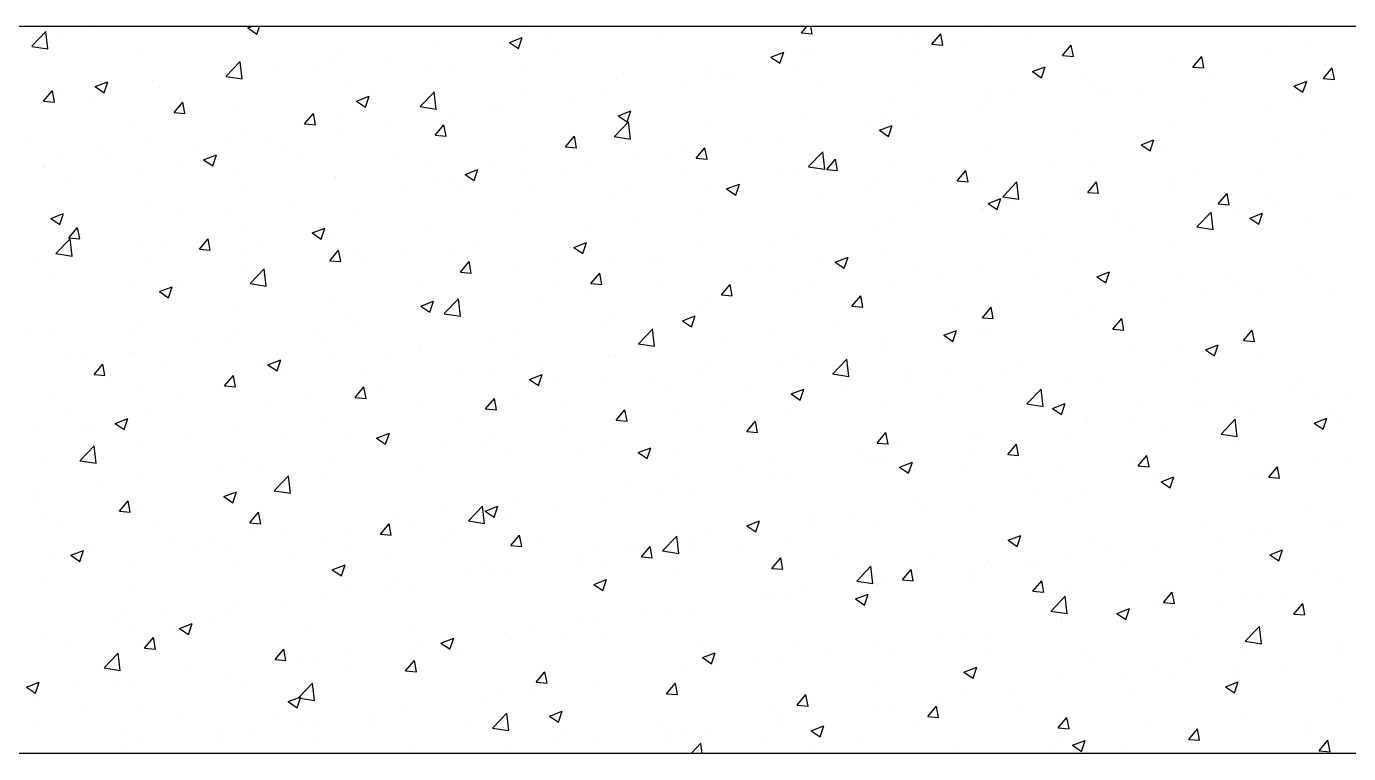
# Model space of a CAD drawing. Header units: millimetres. Extents: x 331487 to 517269, y 198509 to 399936.
# Drawn here: x 433077 to 433804, y 339696 to 340096 of the extents above; entities that cross this region are included whole.
import ezdxf

# ---------------------------------------------------------------- set-up
doc = ezdxf.new("R2010")
doc.units = ezdxf.units.MM
doc.header["$MEASUREMENT"] = 0
doc.layers.add('COLUMN', color=6, linetype='Continuous')

msp = doc.modelspace()

# ---------------------------------------------------------------- linework, layer by layer
at = {"layer": 'COLUMN'}
for p, q in [((448979.83, 340095.96), (420204.35, 340095.96)), ((448984.26, 339695.96), (420604.35, 339695.96))]:
    msp.add_line(p, q, dxfattribs=at)
at = {"layer": 'COLUMN', "color": 2, "linetype": 'Continuous'}
for p, q in [((433080.2, 340085.03), (433087.99, 340093.15)), ((433089.06, 340083.62), (433087.96, 340093.11)), ((433113.69, 340093.79), (433113.69, 340093.79)), ((433198.98, 340095.11), (433201.2, 340095.96)), ((433198.99, 340095.11), (433203.96, 340091.75)), ((433203.96, 340091.75), (433205.37, 340095.96)), ((433352.09, 340094.13), (433352.09, 340094.13)), ((433402.41, 340095.82), (433402.41, 340095.82)), ((433503.18, 340092.44), (433506.13, 340095.96)), ((433509.15, 340091.91), (433508.41, 340095.96)), ((433606.52, 340095.23), (433606.52, 340095.23)), ((433766.91, 340093.74), (433766.91, 340093.74)), ((433081.62, 340092.07), (433081.62, 340092.07)), ((433097.06, 340092.58), (433097.06, 340092.58)), ((433300.15, 340086.64), (433300.15, 340086.64)), ((433339.51, 340087.54), (433339.51, 340087.54)), ((433342.7, 340087.1), (433349.7, 340089.79)), ((433342.7, 340087.1), (433347.67, 340083.74)), ((433347.67, 340083.74), (433349.7, 340089.79)), ((433364.54, 340090.84), (433364.54, 340090.84)), ((433427.41, 340092.46), (433427.41, 340092.46)), ((433503.18, 340092.44), (433509.16, 340091.92)), ((433556.01, 340088.83), (433556.01, 340088.83)), ((433568.01, 340090.53), (433568.01, 340090.53)), ((433574.91, 340086.17), (433579.73, 340091.91)), ((433574.91, 340086.17), (433580.88, 340085.64)), ((433580.88, 340085.64), (433579.72, 340091.91)), ((433628.23, 340089.58), (433628.23, 340089.58)), ((433080.17, 340084.99), (433089.06, 340083.61)), ((433085.34, 340083.4), (433085.34, 340083.4)), ((433138.72, 340081.15), (433138.72, 340081.15)), ((433192.11, 340078.89), (433192.11, 340078.89)), ((433249.64, 340080.24), (433249.64, 340080.24)), ((433276.35, 340079.23), (433276.35, 340079.23)), ((433369.09, 340082.45), (433369.09, 340082.45)), ((433486.41, 340079.09), (433493.41, 340081.78)), ((433486.41, 340079.09), (433491.39, 340075.73)), ((433491.38, 340075.73), (433493.41, 340081.78)), ((433504.67, 340081.79), (433504.67, 340081.79)), ((433509.69, 340080.52), (433509.69, 340080.52)), ((433565.33, 340081.29), (433565.33, 340081.29)), ((433590.36, 340084.59), (433590.36, 340084.59)), ((433646.63, 340079.89), (433651.45, 340085.64)), ((433646.63, 340079.89), (433652.61, 340079.37)), ((433652.61, 340079.36), (433651.45, 340085.63)), ((433718.36, 340073.61), (433723.18, 340079.36)), ((433724.33, 340073.09), (433723.18, 340079.35)), ((433759.1, 340082.88), (433759.1, 340082.88)), ((433781.15, 340085.56), (433781.15, 340085.56)), ((433186.93, 340068.48), (433194.71, 340076.6)), ((433195.79, 340067.06), (433194.68, 340076.56)), ((433198.3, 340073.19), (433198.3, 340073.19)), ((433238.48, 340074.24), (433238.48, 340074.24)), ((433245.49, 340076.64), (433245.49, 340076.64)), ((433298.87, 340074.38), (433298.87, 340074.38)), ((433310.77, 340072.44), (433310.77, 340072.44)), ((433352.25, 340072.13), (433352.25, 340072.13)), ((433452.73, 340074.29), (433452.73, 340074.29)), ((433502.17, 340072.98), (433502.17, 340072.98)), ((433630.12, 340071.08), (433637.13, 340073.77)), ((433635.09, 340067.72), (433637.12, 340073.77)), ((433708.59, 340076.48), (433708.59, 340076.48)), ((433718.36, 340073.61), (433724.33, 340073.09)), ((433722.83, 340075.55), (433722.83, 340075.55)), ((433790.08, 340067.34), (433794.9, 340073.09)), ((433791.14, 340075.05), (433791.14, 340075.05)), ((433796.06, 340066.81), (433794.9, 340073.08)), ((433114.96, 340062.85), (433121.96, 340065.54)), ((433119.93, 340059.5), (433121.96, 340065.54)), ((433146.36, 340065.7), (433146.36, 340065.7)), ((433186.89, 340068.44), (433195.79, 340067.06)), ((433213.45, 340070.95), (433213.45, 340070.95)), ((433402.22, 340067.89), (433402.22, 340067.89)), ((433405.63, 340069.87), (433405.63, 340069.87)), ((433439.26, 340064.7), (433439.26, 340064.7)), ((433451.37, 340070.51), (433451.37, 340070.51)), ((433459.02, 340067.62), (433459.02, 340067.62)), ((433464.3, 340067.99), (433464.3, 340067.99)), ((433512.4, 340065.36), (433512.4, 340065.36)), ((433630.12, 340071.08), (433635.1, 340067.73)), ((433657.24, 340069.44), (433657.24, 340069.44)), ((433664.52, 340065.54), (433664.52, 340065.54)), ((433727.99, 340066.73), (433727.99, 340066.73)), ((433773.84, 340063.07), (433780.84, 340065.76)), ((433778.81, 340059.72), (433780.84, 340065.76)), ((433790.08, 340067.34), (433796.06, 340066.82)), ((433086.7, 340054.87), (433091.52, 340060.62)), ((433092.67, 340054.34), (433091.52, 340060.61)), ((433095.85, 340059.29), (433095.85, 340059.29)), ((433112.42, 340057.64), (433112.42, 340057.64)), ((433114.96, 340062.85), (433119.94, 340059.5)), ((433150.29, 340062.63), (433150.29, 340062.63)), ((433252.45, 340062.43), (433252.45, 340062.43)), ((433258.68, 340054.85), (433265.68, 340057.53)), ((433263.65, 340051.49), (433265.67, 340057.53)), ((433293.65, 340051.93), (433301.44, 340060.04)), ((433302.51, 340050.51), (433301.4, 340060.01)), ((433350.87, 340060.85), (433350.87, 340060.85)), ((433393.05, 340060.5), (433393.05, 340060.5)), ((433565.78, 340063.1), (433565.78, 340063.1)), ((433605.31, 340061.94), (433605.31, 340061.94)), ((433619.16, 340060.85), (433619.16, 340060.85)), ((433665.08, 340058.45), (433665.08, 340058.45)), ((433672.55, 340058.59), (433672.55, 340058.59)), ((433690.11, 340061.74), (433690.11, 340061.74)), ((433773.84, 340063.07), (433778.81, 340059.72)), ((433086.7, 340054.87), (433092.68, 340054.35)), ((433087.38, 340054.35), (433087.38, 340054.35)), ((433158.42, 340048.6), (433163.25, 340054.34)), ((433164.4, 340048.07), (433163.24, 340054.34)), ((433194.13, 340052.42), (433194.13, 340052.42)), ((433258.68, 340054.85), (433263.65, 340051.49)), ((433293.62, 340051.89), (433302.51, 340050.51)), ((433298.94, 340053.35), (433298.94, 340053.35)), ((433334.73, 340050.49), (433334.73, 340050.49)), ((433338.23, 340051.4), (433338.23, 340051.4)), ((433376.11, 340056.38), (433376.11, 340056.38)), ((433402.39, 340046.84), (433409.39, 340049.52)), ((433407.36, 340043.48), (433409.39, 340049.52)), ((433554.8, 340055.54), (433554.8, 340055.54)), ((433601.93, 340050.13), (433601.93, 340050.13)), ((433606.2, 340055.53), (433606.2, 340055.53)), ((433725.93, 340056.34), (433725.93, 340056.34)), ((433757.88, 340049.59), (433757.88, 340049.59)), ((433779.31, 340054.08), (433779.31, 340054.08)), ((433135.81, 340042.41), (433135.81, 340042.41)), ((433158.42, 340048.6), (433164.4, 340048.07)), ((433230.15, 340042.32), (433234.97, 340048.07)), ((433230.15, 340042.32), (433236.13, 340041.8)), ((433236.13, 340041.79), (433234.97, 340048.06)), ((433248.43, 340046.95), (433248.43, 340046.95)), ((433313.2, 340048.1), (433313.2, 340048.1)), ((433400.37, 340035.37), (433408.16, 340043.49)), ((433402.39, 340046.84), (433407.36, 340043.48)), ((433409.23, 340033.96), (433408.13, 340043.46)), ((433503.45, 340048.5), (433503.45, 340048.5)), ((433547.88, 340045.52), (433547.88, 340045.52)), ((433564.05, 340045.15), (433564.05, 340045.15)), ((433707.37, 340043.19), (433707.37, 340043.19)), ((433197.08, 340039.9), (433197.08, 340039.9)), ((433250.05, 340039.79), (433250.05, 340039.79)), ((433276.41, 340040.48), (433276.41, 340040.48)), ((433301.88, 340036.05), (433306.7, 340041.79)), ((433301.88, 340036.05), (433307.85, 340035.52)), ((433307.85, 340035.52), (433306.69, 340041.79)), ((433373.6, 340029.77), (433378.42, 340035.52)), ((433379.58, 340029.24), (433378.42, 340035.51)), ((433400.34, 340035.34), (433409.23, 340033.96)), ((433451.51, 340041), (433451.51, 340041)), ((433489.56, 340035.51), (433489.56, 340035.51)), ((433539.02, 340041.85), (433539.02, 340041.85)), ((433546.1, 340038.83), (433553.1, 340041.52)), ((433546.1, 340038.83), (433551.08, 340035.47)), ((433551.07, 340035.47), (433553.1, 340041.51)), ((433656.03, 340036.15), (433656.03, 340036.15)), ((433764.84, 340035.6), (433764.84, 340035.6)), ((433789.87, 340038.9), (433789.87, 340038.9)), ((433077.5, 340032.4), (433077.5, 340032.4)), ((433119.25, 340030.05), (433119.25, 340030.05)), ((433145.14, 340032.41), (433145.14, 340032.41)), ((433172.63, 340027.79), (433172.63, 340027.79)), ((433187.14, 340031.5), (433187.14, 340031.5)), ((433212.17, 340034.8), (433212.17, 340034.8)), ((433218.09, 340030.47), (433218.09, 340030.47)), ((433373.6, 340029.77), (433379.58, 340029.25)), ((433401, 340034.6), (433401, 340034.6)), ((433437.99, 340028.55), (433437.99, 340028.55)), ((433445.33, 340023.5), (433450.15, 340029.24)), ((433451.3, 340022.97), (433450.15, 340029.24)), ((433475.86, 340033.54), (433475.86, 340033.54)), ((433604.09, 340028.65), (433604.09, 340028.65)), ((433689.81, 340030.82), (433696.82, 340033.51)), ((433689.81, 340030.82), (433694.79, 340027.46)), ((433694.79, 340027.46), (433696.81, 340033.51)), ((433094.63, 340026.01), (433094.63, 340026.01)), ((433123.98, 340023.19), (433123.98, 340023.19)), ((433159.78, 340020.46), (433159.78, 340020.46)), ((433174.65, 340022.59), (433181.66, 340025.28)), ((433174.65, 340022.59), (433179.63, 340019.24)), ((433179.62, 340019.24), (433181.65, 340025.28)), ((433226.01, 340025.54), (433226.01, 340025.54)), ((433279.4, 340023.28), (433279.4, 340023.28)), ((433332.78, 340021.03), (433332.78, 340021.03)), ((433349.66, 340027.56), (433349.66, 340027.56)), ((433412.96, 340025.26), (433412.96, 340025.26)), ((433431.24, 340025.5), (433431.24, 340025.5)), ((433445.33, 340023.5), (433451.31, 340022.97)), ((433507.1, 340018.82), (433514.89, 340026.94)), ((433515.96, 340017.41), (433514.85, 340026.9)), ((433517.05, 340017.22), (433521.88, 340022.97)), ((433523.03, 340016.69), (433521.87, 340022.96)), ((433553.58, 340022.25), (433553.58, 340022.25)), ((433663.81, 340022.3), (433663.81, 340022.3)), ((433701.68, 340027.29), (433701.68, 340027.29)), ((433777.02, 340025.9), (433777.02, 340025.9)), ((433086.11, 340018.2), (433086.11, 340018.2)), ((433086.95, 340018.87), (433086.95, 340018.87)), ((433140.33, 340016.62), (433140.33, 340016.62)), ((433193.72, 340014.36), (433193.72, 340014.36)), ((433247.21, 340013.66), (433247.21, 340013.66)), ((433297.72, 340020.06), (433297.72, 340020.06)), ((433318.37, 340014.58), (433325.37, 340017.27)), ((433318.37, 340014.58), (433323.34, 340011.23)), ((433323.34, 340011.23), (433325.36, 340017.27)), ((433349.8, 340016.94), (433349.8, 340016.94)), ((433372.92, 340015.49), (433372.92, 340015.49)), ((433386.16, 340018.77), (433386.16, 340018.77)), ((433439.54, 340016.52), (433439.54, 340016.52)), ((433492.93, 340014.26), (433492.93, 340014.26)), ((433502.24, 340015.21), (433502.24, 340015.21)), ((433507.06, 340018.79), (433515.96, 340017.41)), ((433517.05, 340017.22), (433523.03, 340016.7)), ((433588.78, 340010.95), (433593.6, 340016.69)), ((433594.76, 340010.42), (433593.6, 340016.69)), ((433638.77, 340019.01), (433638.77, 340019.01)), ((433718.71, 340015.89), (433718.71, 340015.89)), ((433756.67, 340016.3), (433756.67, 340016.3)), ((433101.46, 340010.44), (433101.46, 340010.44)), ((433195.87, 340006.62), (433195.87, 340006.62)), ((433247.1, 340012.11), (433247.1, 340012.11)), ((433286.89, 340008.66), (433286.89, 340008.66)), ((433300.48, 340009.85), (433300.48, 340009.85)), ((433311.93, 340011.96), (433311.93, 340011.96)), ((433353.86, 340007.59), (433353.86, 340007.59)), ((433450.3, 340007.71), (433450.3, 340007.71)), ((433462.08, 340006.58), (433469.08, 340009.26)), ((433462.08, 340006.58), (433467.05, 340003.22)), ((433467.05, 340003.22), (433469.08, 340009.26)), ((433546.31, 340012.01), (433546.31, 340012.01)), ((433575.62, 340010.69), (433575.62, 340010.69)), ((433588.78, 340010.95), (433594.76, 340010.42)), ((433599.69, 340009.75), (433599.69, 340009.75)), ((433613.82, 340002.27), (433621.61, 340010.39)), ((433622.68, 340000.86), (433621.58, 340010.35)), ((433653.07, 340007.49), (433653.07, 340007.49)), ((433660.51, 340004.67), (433665.33, 340010.42)), ((433666.48, 340004.14), (433665.33, 340010.41)), ((433706.16, 340009.9), (433706.16, 340009.9)), ((433143.93, 339999.12), (433143.93, 339999.12)), ((433223.74, 340000.35), (433223.74, 340000.35)), ((433314.6, 340005.48), (433314.6, 340005.48)), ((433399.79, 340001.31), (433399.79, 340001.31)), ((433407.25, 340005.34), (433407.25, 340005.34)), ((433460.63, 340003.08), (433460.63, 340003.08)), ((433512.71, 340002.41), (433512.71, 340002.41)), ((433514.01, 340000.83), (433514.01, 340000.83)), ((433537.75, 340005.71), (433537.75, 340005.71)), ((433605.79, 339998.57), (433612.79, 340001.25)), ((433610.76, 339995.21), (433612.79, 340001.25)), ((433613.79, 340002.23), (433622.68, 340000.85)), ((433654.81, 340002.86), (433654.81, 340002.86)), ((433660.39, 340005.88), (433660.39, 340005.88)), ((433660.51, 340004.67), (433666.48, 340004.15)), ((433706.45, 340005.24), (433706.45, 340005.24)), ((433732.23, 339998.4), (433737.05, 340004.14)), ((433738.21, 339997.87), (433737.05, 340004.14)), ((433759.84, 340002.98), (433759.84, 340002.98)), ((433763.56, 339999.46), (433763.56, 339999.46)), ((433800.99, 340003.94), (433800.99, 340003.94)), ((433801.44, 340004.44), (433801.44, 340004.44)), ((433090.63, 339990.34), (433097.63, 339993.03)), ((433093.42, 339992.72), (433093.42, 339992.72)), ((433095.6, 339986.98), (433097.63, 339993.03)), ((433160.83, 339992.06), (433160.83, 339992.06)), ((433185.87, 339995.36), (433185.87, 339995.36)), ((433256.29, 339995.47), (433256.29, 339995.47)), ((433348.44, 339994.27), (433348.44, 339994.27)), ((433449.56, 339994.1), (433449.56, 339994.1)), ((433567.39, 339998.57), (433567.39, 339998.57)), ((433602.07, 339995.87), (433602.07, 339995.87)), ((433602.87, 339995.36), (433602.87, 339995.36)), ((433605.79, 339998.57), (433610.77, 339995.21)), ((433620.78, 339996.32), (433620.78, 339996.32)), ((433674.16, 339994.06), (433674.16, 339994.06)), ((433720.55, 339985.72), (433728.34, 339993.84)), ((433727.54, 339991.81), (433727.54, 339991.81)), ((433729.41, 339984.3), (433728.3, 339993.8)), ((433732.23, 339998.4), (433738.21, 339997.87)), ((433738.53, 339996.16), (433738.53, 339996.16)), ((433742.67, 339993.93), (433742.67, 339993.93)), ((433749.51, 339990.56), (433756.51, 339993.25)), ((433754.48, 339987.2), (433756.5, 339993.24)), ((433090.63, 339990.34), (433095.61, 339986.98)), ((433100.57, 339979.65), (433105.39, 339985.4)), ((433106.55, 339979.12), (433105.39, 339985.39)), ((433197.97, 339985.46), (433197.97, 339985.46)), ((433234.34, 339982.33), (433241.35, 339985.02)), ((433239.32, 339978.97), (433241.34, 339985.02)), ((433296.5, 339986.77), (433296.5, 339986.77)), ((433386.65, 339985.81), (433386.65, 339985.81)), ((433411.68, 339989.11), (433411.68, 339989.11)), ((433543.75, 339985.86), (433543.75, 339985.86)), ((433552.36, 339988.96), (433552.36, 339988.96)), ((433675.37, 339987.85), (433675.37, 339987.85)), ((433720.51, 339985.68), (433729.41, 339984.3)), ((433749.51, 339990.56), (433754.48, 339987.2)), ((433780.92, 339989.55), (433780.92, 339989.55)), ((433093.46, 339971.07), (433101.25, 339979.18)), ((433097.68, 339983.75), (433097.68, 339983.75)), ((433099.35, 339979.22), (433099.35, 339979.22)), ((433100.57, 339979.65), (433106.55, 339979.13)), ((433102.32, 339969.65), (433101.21, 339979.15)), ((433152.74, 339976.96), (433152.74, 339976.96)), ((433172.3, 339973.38), (433177.12, 339979.12)), ((433178.27, 339972.85), (433177.12, 339979.12)), ((433234.34, 339982.33), (433239.32, 339978.98)), ((433245.99, 339980.37), (433245.99, 339980.37)), ((433323.49, 339977.5), (433323.49, 339977.5)), ((433378.06, 339974.32), (433385.06, 339977.01)), ((433383.03, 339970.97), (433385.06, 339977.01)), ((433501.02, 339981.92), (433501.02, 339981.92)), ((433612.47, 339979.57), (433612.47, 339979.57)), ((433637.5, 339982.86), (433637.5, 339982.86)), ((433684.35, 339983.92), (433684.35, 339983.92)), ((433755.45, 339983.01), (433755.45, 339983.01)), ((433093.43, 339971.03), (433102.32, 339969.65)), ((433139.65, 339975.45), (433139.65, 339975.45)), ((433172.3, 339973.38), (433178.28, 339972.86)), ((433194.65, 339973.33), (433194.65, 339973.33)), ((433206.12, 339974.71), (433206.12, 339974.71)), ((433244.03, 339967.1), (433248.85, 339972.85)), ((433250, 339966.57), (433248.84, 339972.84)), ((433259.5, 339972.45), (433259.5, 339972.45)), ((433285.62, 339972.51), (433285.62, 339972.51)), ((433312.88, 339970.2), (433312.88, 339970.2)), ((433378.06, 339974.32), (433383.03, 339970.97)), ((433449.08, 339974.42), (433449.08, 339974.42)), ((433485.43, 339975.85), (433485.43, 339975.85)), ((433549.31, 339971.25), (433549.31, 339971.25)), ((433626.03, 339973.91), (433626.03, 339973.91)), ((433704.94, 339976.61), (433704.94, 339976.61)), ((433081.33, 339965.44), (433081.33, 339965.44)), ((433142.71, 339965.83), (433142.71, 339965.83)), ((433200.18, 339954.51), (433207.97, 339962.63)), ((433209.04, 339953.1), (433207.94, 339962.6)), ((433244.03, 339967.1), (433250, 339966.58)), ((433260.59, 339969.22), (433260.59, 339969.22)), ((433315.75, 339960.83), (433320.57, 339966.57)), ((433321.73, 339960.3), (433320.57, 339966.57)), ((433366.27, 339967.94), (433366.27, 339967.94)), ((433398.57, 339968.02), (433398.57, 339968.02)), ((433419.65, 339965.69), (433419.65, 339965.69)), ((433427.11, 339965.84), (433427.11, 339965.84)), ((433473.03, 339963.43), (433473.03, 339963.43)), ((433486.4, 339962.97), (433486.4, 339962.97)), ((433511.44, 339966.27), (433511.44, 339966.27)), ((433521.77, 339966.31), (433528.77, 339969)), ((433521.77, 339966.31), (433526.74, 339962.96)), ((433526.74, 339962.96), (433528.77, 339969)), ((433567.71, 339963.9), (433567.71, 339963.9)), ((433653.6, 339969.57), (433653.6, 339969.57)), ((433775.13, 339965), (433775.13, 339965)), ((433092.2, 339959.43), (433092.2, 339959.43)), ((433159.56, 339955.92), (433159.56, 339955.92)), ((433197.43, 339960.9), (433197.43, 339960.9)), ((433315.75, 339960.83), (433321.73, 339960.3)), ((433347.23, 339960.98), (433347.23, 339960.98)), ((433368.79, 339955.82), (433368.79, 339955.82)), ((433387.48, 339954.55), (433392.3, 339960.3)), ((433393.45, 339954.02), (433392.3, 339960.29)), ((433526.41, 339961.17), (433526.41, 339961.17)), ((433551.15, 339955.67), (433551.15, 339955.67)), ((433579.8, 339958.92), (433579.8, 339958.92)), ((433601.66, 339962.07), (433601.66, 339962.07)), ((433633.18, 339956.66), (433633.18, 339956.66)), ((433665.48, 339958.3), (433672.48, 339960.99)), ((433665.48, 339958.3), (433670.46, 339954.95)), ((433670.45, 339954.95), (433672.48, 339960.99)), ((433712.22, 339956.72), (433712.22, 339956.72)), ((433737.26, 339960.02), (433737.26, 339960.02)), ((433780.86, 339958.94), (433780.86, 339958.94)), ((433134.52, 339952.62), (433134.52, 339952.62)), ((433150.32, 339950.08), (433157.32, 339952.77)), ((433150.32, 339950.08), (433155.3, 339946.72)), ((433155.29, 339946.72), (433157.32, 339952.76)), ((433200.15, 339954.48), (433209.04, 339953.1)), ((433295.29, 339953.48), (433295.29, 339953.48)), ((433385.38, 339949.67), (433385.38, 339949.67)), ((433387.48, 339954.55), (433393.45, 339954.03)), ((433423.25, 339954.66), (433423.25, 339954.66)), ((433459.2, 339948.28), (433464.02, 339954.02)), ((433459.2, 339948.28), (433465.18, 339947.75)), ((433465.18, 339947.75), (433464.02, 339954.02)), ((433499.8, 339948.63), (433499.8, 339948.63)), ((433509.39, 339953.89), (433509.39, 339953.89)), ((433649.07, 339948.41), (433649.07, 339948.41)), ((433686.56, 339954.41), (433686.56, 339954.41)), ((433722.54, 339948.92), (433722.54, 339948.92)), ((433739.94, 339952.15), (433739.94, 339952.15)), ((433754.23, 339949.72), (433754.23, 339949.72)), ((433793.32, 339949.9), (433793.32, 339949.9)), ((433244.78, 339947.08), (433244.78, 339947.08)), ((433294.03, 339942.07), (433301.04, 339944.76)), ((433294.03, 339942.07), (433299.01, 339938.71)), ((433299.01, 339938.71), (433301.03, 339944.76)), ((433306.91, 339937.96), (433314.7, 339946.08)), ((433310.48, 339945.81), (433310.48, 339945.81)), ((433315.77, 339936.55), (433314.66, 339946.04)), ((433360.34, 339946.37), (433360.34, 339946.37)), ((433447.86, 339941.13), (433447.86, 339941.13)), ((433451.07, 339943.88), (433451.07, 339943.88)), ((433530.93, 339942), (433535.75, 339947.75)), ((433530.93, 339942), (433536.91, 339941.48)), ((433536.9, 339941.47), (433535.75, 339947.74)), ((433602.66, 339935.73), (433607.48, 339941.47)), ((433608.63, 339935.2), (433607.47, 339941.47)), ((433611.19, 339943.42), (433611.19, 339943.42)), ((433703.72, 339943.32), (433703.72, 339943.32)), ((433193.43, 339940.04), (433193.43, 339940.04)), ((433252.16, 339935.8), (433252.16, 339935.8)), ((433297.19, 339938.06), (433297.19, 339938.06)), ((433306.87, 339937.93), (433315.77, 339936.55)), ((433392.76, 339933.87), (433392.76, 339933.87)), ((433397.35, 339934.73), (433397.35, 339934.73)), ((433437.75, 339934.06), (433444.75, 339936.75)), ((433437.75, 339934.06), (433442.72, 339930.7)), ((433442.72, 339930.7), (433444.75, 339936.75)), ((433586.16, 339940.13), (433586.16, 339940.13)), ((433602.66, 339935.73), (433608.63, 339935.2)), ((433652.38, 339936.28), (433652.38, 339936.28)), ((433664.22, 339938.91), (433664.22, 339938.91)), ((433674.38, 339929.45), (433679.2, 339935.2)), ((433680.36, 339928.92), (433679.2, 339935.19)), ((433079.88, 339928.12), (433079.88, 339928.12)), ((433090.98, 339926.14), (433090.98, 339926.14)), ((433141.49, 339932.54), (433141.49, 339932.54)), ((433234.28, 339929.78), (433234.28, 339929.78)), ((433259.31, 339933.07), (433259.31, 339933.07)), ((433346.01, 339927.69), (433346.01, 339927.69)), ((433413.63, 339921.41), (433421.42, 339929.53)), ((433422.49, 339920), (433421.39, 339929.49)), ((433485.13, 339926.82), (433485.13, 339926.82)), ((433523, 339931.81), (433523, 339931.81)), ((433581.46, 339926.05), (433588.46, 339928.74)), ((433581.46, 339926.05), (433586.44, 339922.7)), ((433586.43, 339922.69), (433588.46, 339928.74)), ((433600.44, 339928.78), (433600.44, 339928.78)), ((433605.9, 339928.9), (433605.9, 339928.9)), ((433674.38, 339929.45), (433680.36, 339928.93)), ((433746.11, 339923.18), (433750.93, 339928.92)), ((433752.08, 339922.65), (433750.93, 339928.92)), ((433133.26, 339925.86), (433133.26, 339925.86)), ((433171.12, 339921.46), (433171.12, 339921.46)), ((433186.65, 339923.61), (433186.65, 339923.61)), ((433193.84, 339925.79), (433193.84, 339925.79)), ((433240.03, 339921.35), (433240.03, 339921.35)), ((433293.41, 339919.1), (433293.41, 339919.1)), ((433294.07, 339920.19), (433294.07, 339920.19)), ((433334.44, 339923.86), (433334.44, 339923.86)), ((433413.6, 339921.37), (433422.49, 339920)), ((433460.1, 339923.53), (433460.1, 339923.53)), ((433547.58, 339918.89), (433547.58, 339918.89)), ((433549.93, 339922.38), (433549.93, 339922.38)), ((433710.95, 339920.58), (433710.95, 339920.58)), ((433725.17, 339918.04), (433732.18, 339920.73)), ((433730.14, 339914.69), (433732.17, 339920.73)), ((433746.11, 339923.18), (433752.08, 339922.65)), ((433748.82, 339925.56), (433748.82, 339925.56)), ((433100.97, 339914.69), (433100.97, 339914.69)), ((433108.22, 339913.18), (433108.22, 339913.18)), ((433133.25, 339916.48), (433133.25, 339916.48)), ((433135.52, 339915.78), (433135.52, 339915.78)), ((433154.35, 339912.43), (433154.35, 339912.43)), ((433210.01, 339909.82), (433217.01, 339912.5)), ((433214.98, 339906.46), (433217.01, 339912.5)), ((433243.56, 339913.79), (433243.56, 339913.79)), ((433276.12, 339913.85), (433276.12, 339913.85)), ((433346.79, 339916.84), (433346.79, 339916.84)), ((433396.94, 339915.21), (433396.94, 339915.21)), ((433400.17, 339914.59), (433400.17, 339914.59)), ((433453.56, 339912.33), (433453.56, 339912.33)), ((433498.59, 339915.34), (433498.59, 339915.34)), ((433520.36, 339904.86), (433528.15, 339912.98)), ((433529.22, 339903.44), (433528.11, 339912.94)), ((433685.91, 339917.28), (433685.91, 339917.28)), ((433725.17, 339918.04), (433730.15, 339914.69)), ((433753.02, 339916.43), (433753.02, 339916.43)), ((433114.45, 339904.43), (433119.27, 339910.18)), ((433114.45, 339904.43), (433120.43, 339903.91)), ((433120.42, 339903.91), (433119.27, 339910.17)), ((433192.22, 339906.75), (433192.22, 339906.75)), ((433207.73, 339910.18), (433207.73, 339910.18)), ((433210.01, 339909.82), (433214.99, 339906.46)), ((433261.11, 339907.92), (433261.11, 339907.92)), ((433314.5, 339905.66), (433314.5, 339905.66)), ((433334.04, 339906.93), (433334.04, 339906.93)), ((433353.73, 339901.81), (433360.73, 339904.49)), ((433358.7, 339898.45), (433360.72, 339904.49)), ((433359.07, 339910.23), (433359.07, 339910.23)), ((433446.65, 339907.84), (433446.65, 339907.84)), ((433489.26, 339908.88), (433489.26, 339908.88)), ((433506.94, 339910.07), (433506.94, 339910.07)), ((433520.32, 339904.82), (433529.22, 339903.44)), ((433560.32, 339907.82), (433560.32, 339907.82)), ((433613.7, 339905.56), (433613.7, 339905.56)), ((433622.76, 339908.97), (433622.76, 339908.97)), ((433702.51, 339910.03), (433702.51, 339910.03)), ((433140.28, 339899.25), (433140.28, 339899.25)), ((433186.17, 339898.16), (433191, 339903.9)), ((433186.17, 339898.16), (433192.15, 339897.64)), ((433192.15, 339897.63), (433190.99, 339903.9)), ((433217.8, 339903.84), (433217.8, 339903.84)), ((433257.9, 339891.88), (433262.72, 339897.63)), ((433263.88, 339891.36), (433262.72, 339897.62)), ((433270.88, 339898.62), (433270.88, 339898.62)), ((433353.73, 339901.81), (433358.7, 339898.45)), ((433367.88, 339903.41), (433367.88, 339903.41)), ((433396.14, 339901.44), (433396.14, 339901.44)), ((433421.26, 339901.15), (433421.26, 339901.15)), ((433430.95, 339898.87), (433430.95, 339898.87)), ((433474.64, 339898.9), (433474.64, 339898.9)), ((433559.85, 339900.68), (433559.85, 339900.68)), ((433584.89, 339903.98), (433584.89, 339903.98)), ((433651.16, 339902.99), (433651.16, 339902.99)), ((433667.09, 339903.31), (433667.09, 339903.31)), ((433720.47, 339901.05), (433720.47, 339901.05)), ((433773.85, 339898.8), (433773.85, 339898.8)), ((433776.73, 339899.27), (433776.73, 339899.27)), ((433089.77, 339892.85), (433089.77, 339892.85)), ((433159.48, 339893.83), (433159.48, 339893.83)), ((433207.97, 339890.34), (433207.97, 339890.34)), ((433233.01, 339893.63), (433233.01, 339893.63)), ((433257.9, 339891.88), (433263.88, 339891.36)), ((433329.63, 339885.61), (433334.45, 339891.35)), ((433335.6, 339885.08), (433334.45, 339891.35)), ((433344.79, 339894.4), (433344.79, 339894.4)), ((433496.7, 339892.37), (433496.7, 339892.37)), ((433497.44, 339893.8), (433504.44, 339896.49)), ((433497.44, 339893.8), (433502.41, 339890.44)), ((433502.41, 339890.44), (433504.44, 339896.48)), ((433528.02, 339896.64), (433528.02, 339896.64)), ((433581.41, 339894.39), (433581.41, 339894.39)), ((433599.23, 339895.49), (433599.23, 339895.49)), ((433627.08, 339888.31), (433634.87, 339896.42)), ((433634.79, 339892.13), (433634.79, 339892.13)), ((433635.94, 339886.89), (433634.84, 339896.39)), ((433688.17, 339889.88), (433688.17, 339889.88)), ((433785.67, 339894.44), (433785.67, 339894.44)), ((433803.74, 339890.64), (433803.74, 339890.64)), ((433101.16, 339883.82), (433101.16, 339883.82)), ((433292.86, 339886.9), (433292.86, 339886.9)), ((433329.63, 339885.61), (433335.6, 339885.09)), ((433372.63, 339888.86), (433372.63, 339888.86)), ((433401.35, 339879.33), (433406.17, 339885.08)), ((433407.33, 339878.8), (433406.17, 339885.07)), ((433433.79, 339884.09), (433433.79, 339884.09)), ((433458.82, 339887.38), (433458.82, 339887.38)), ((433548.72, 339889.09), (433548.72, 339889.09)), ((433627.05, 339888.27), (433635.94, 339886.89)), ((433641.15, 339885.79), (433648.15, 339888.48)), ((433641.15, 339885.79), (433646.13, 339882.43)), ((433646.12, 339882.43), (433648.15, 339888.48)), ((433718.41, 339889.26), (433718.41, 339889.26)), ((433722.52, 339886.12), (433722.52, 339886.12)), ((433741.55, 339887.62), (433741.55, 339887.62)), ((433751.8, 339883.14), (433751.8, 339883.14)), ((433794.94, 339885.36), (433794.94, 339885.36)), ((433106.94, 339877.04), (433106.94, 339877.04)), ((433125.99, 339877.56), (433132.99, 339880.25)), ((433125.99, 339877.56), (433130.96, 339874.21)), ((433130.96, 339874.21), (433132.99, 339880.25)), ((433144.82, 339882.02), (433144.82, 339882.02)), ((433242.35, 339880.5), (433242.35, 339880.5)), ((433314.31, 339878.85), (433314.31, 339878.85)), ((433370.64, 339875.77), (433370.64, 339875.77)), ((433401.35, 339879.33), (433407.33, 339878.81)), ((433473.08, 339873.06), (433477.9, 339878.8)), ((433479.05, 339872.53), (433477.9, 339878.8)), ((433497.37, 339882.05), (433497.37, 339882.05)), ((433659.61, 339877.84), (433659.61, 339877.84)), ((433660.09, 339879.25), (433660.09, 339879.25)), ((433684.64, 339881.14), (433684.64, 339881.14)), ((433701.29, 339876.74), (433701.29, 339876.74)), ((433733.8, 339871.75), (433741.59, 339879.87)), ((433742.66, 339870.34), (433741.56, 339879.84)), ((433784.86, 339877.78), (433791.87, 339880.47)), ((433784.86, 339877.78), (433789.84, 339874.43)), ((433789.84, 339874.42), (433791.86, 339880.47)), ((433800.69, 339877.31), (433800.69, 339877.31)), ((433081.91, 339873.74), (433081.91, 339873.74)), ((433113.37, 339875.03), (433113.37, 339875.03)), ((433166.75, 339872.78), (433166.75, 339872.78)), ((433191, 339873.46), (433191, 339873.46)), ((433220.13, 339870.52), (433220.13, 339870.52)), ((433255.99, 339868.84), (433255.99, 339868.84)), ((433269.7, 339869.55), (433276.71, 339872.24)), ((433269.7, 339869.55), (433274.68, 339866.2)), ((433273.52, 339868.27), (433273.52, 339868.27)), ((433274.67, 339866.2), (433276.7, 339872.24)), ((433332.76, 339870.79), (433332.76, 339870.79)), ((433394.92, 339868.15), (433394.92, 339868.15)), ((433445.43, 339874.55), (433445.43, 339874.55)), ((433473.08, 339873.06), (433479.06, 339872.54)), ((433544.8, 339866.78), (433549.63, 339872.53)), ((433550.78, 339866.25), (433549.62, 339872.52)), ((433596.45, 339869.52), (433596.45, 339869.52)), ((433601.77, 339869.24), (433601.77, 339869.24)), ((433649.95, 339869.7), (433649.95, 339869.7)), ((433733.77, 339871.72), (433742.66, 339870.34)), ((433106.72, 339857.1), (433114.51, 339865.22)), ((433115.58, 339855.69), (433114.47, 339865.18)), ((433139.06, 339865.96), (433139.06, 339865.96)), ((433307.73, 339867.49), (433307.73, 339867.49)), ((433326.9, 339866.01), (433326.9, 339866.01)), ((433343.58, 339861.11), (433343.58, 339861.11)), ((433380.28, 339863.75), (433380.28, 339863.75)), ((433413.42, 339861.55), (433420.42, 339864.23)), ((433413.42, 339861.55), (433418.39, 339858.19)), ((433418.39, 339858.19), (433420.41, 339864.23)), ((433433.66, 339861.5), (433433.66, 339861.5)), ((433533.55, 339861.24), (433533.55, 339861.24)), ((433544.8, 339866.78), (433550.78, 339866.26)), ((433558.58, 339864.54), (433558.58, 339864.54)), ((433598.01, 339862.2), (433598.01, 339862.2)), ((433616.53, 339860.51), (433621.35, 339866.25)), ((433622.51, 339859.98), (433621.35, 339866.25)), ((433742.37, 339867.3), (433742.37, 339867.3)), ((433088.55, 339859.56), (433088.55, 339859.56)), ((433106.68, 339857.07), (433115.58, 339855.69)), ((433197.67, 339858.83), (433197.67, 339858.83)), ((433206.7, 339854.19), (433206.7, 339854.19)), ((433244.57, 339859.18), (433244.57, 339859.18)), ((433291.64, 339853.61), (433291.64, 339853.61)), ((433487.04, 339859.24), (433487.04, 339859.24)), ((433540.43, 339856.99), (433540.43, 339856.99)), ((433543.45, 339859.23), (433543.45, 339859.23)), ((433547.5, 339855.8), (433547.5, 339855.8)), ((433557.13, 339853.54), (433564.13, 339856.22)), ((433557.13, 339853.54), (433562.1, 339850.18)), ((433562.1, 339850.18), (433564.13, 339856.22)), ((433593.81, 339854.73), (433593.81, 339854.73)), ((433616.53, 339860.51), (433622.51, 339859.98)), ((433684.05, 339857.29), (433684.05, 339857.29)), ((433688.26, 339854.23), (433693.08, 339859.98)), ((433688.26, 339854.23), (433694.23, 339853.71)), ((433694.23, 339853.7), (433693.08, 339859.97)), ((433759.36, 339854.99), (433759.36, 339854.99)), ((433759.98, 339847.96), (433764.8, 339853.7)), ((433765.96, 339847.43), (433764.8, 339853.7)), ((433784.4, 339858.29), (433784.4, 339858.29)), ((433802.53, 339857.35), (433802.53, 339857.35)), ((433139.35, 339848.82), (433139.35, 339848.82)), ((433181.67, 339850.89), (433181.67, 339850.89)), ((433213.44, 339840.55), (433221.23, 339848.67)), ((433222.3, 339839.14), (433221.2, 339848.63)), ((433241.13, 339847.21), (433241.13, 339847.21)), ((433432.52, 339847.94), (433432.52, 339847.94)), ((433470.39, 339852.93), (433470.39, 339852.93)), ((433485.14, 339849.22), (433485.14, 339849.22)), ((433496.16, 339848.76), (433496.16, 339848.76)), ((433625.73, 339847.28), (433625.73, 339847.28)), ((433647.19, 339852.48), (433647.19, 339852.48)), ((433696.21, 339846.68), (433696.21, 339846.68)), ((433700.57, 339850.22), (433700.57, 339850.22)), ((433700.84, 339845.53), (433707.84, 339848.22)), ((433705.81, 339842.17), (433707.84, 339848.21)), ((433750.59, 339849.85), (433750.59, 339849.85)), ((433753.96, 339847.97), (433753.96, 339847.97)), ((433759.98, 339847.96), (433765.96, 339847.43)), ((433081.03, 339838.81), (433081.03, 339838.81)), ((433118.51, 339842.58), (433118.51, 339842.58)), ((433185.68, 339837.3), (433192.68, 339839.99)), ((433189.79, 339840.17), (433189.79, 339840.17)), ((433190.65, 339833.94), (433192.68, 339839.99)), ((433213.41, 339840.51), (433222.3, 339839.14)), ((433407.48, 339844.65), (433407.48, 339844.65)), ((433426.82, 339839.21), (433426.82, 339839.21)), ((433444.22, 339841.26), (433444.22, 339841.26)), ((433658.33, 339841.69), (433658.33, 339841.69)), ((433700.08, 339843.45), (433700.08, 339843.45)), ((433700.84, 339845.53), (433705.82, 339842.17)), ((433080.64, 339837.59), (433080.64, 339837.59)), ((433128.32, 339829.22), (433133.14, 339834.96)), ((433134.3, 339828.69), (433133.14, 339834.95)), ((433137.85, 339832.67), (433137.85, 339832.67)), ((433185.68, 339837.3), (433190.66, 339833.95)), ((433320.17, 339824), (433327.95, 339832.12)), ((433329.03, 339822.58), (433327.92, 339832.08)), ((433329.39, 339829.29), (433336.4, 339831.98)), ((433334.36, 339825.94), (433336.39, 339831.98)), ((433344.33, 339836.33), (433344.33, 339836.33)), ((433393.71, 339834.86), (433393.71, 339834.86)), ((433567.42, 339837.27), (433567.42, 339837.27)), ((433633.3, 339838.4), (433633.3, 339838.4)), ((433648.73, 339836.41), (433648.73, 339836.41)), ((433780.56, 339832.31), (433780.56, 339832.31)), ((433087.34, 339826.27), (433087.34, 339826.27)), ((433128.32, 339829.22), (433134.3, 339828.69)), ((433200.05, 339822.94), (433204.87, 339828.69)), ((433206.02, 339822.41), (433204.87, 339828.68)), ((433281.42, 339828.05), (433281.42, 339828.05)), ((433306.46, 339831.35), (433306.46, 339831.35)), ((433329.39, 339829.29), (433334.37, 339825.94)), ((433342.36, 339827.82), (433342.36, 339827.82)), ((433368.5, 339829.2), (433368.5, 339829.2)), ((433509.1, 339827.26), (433509.1, 339827.26)), ((433532.27, 339825.1), (433532.27, 339825.1)), ((433570.15, 339830.08), (433570.15, 339830.08)), ((433596.79, 339828.91), (433596.79, 339828.91)), ((433093.9, 339823.93), (433093.9, 339823.93)), ((433147.28, 339821.68), (433147.28, 339821.68)), ((433200.05, 339822.94), (433206.03, 339822.42)), ((433200.66, 339819.42), (433200.66, 339819.42)), ((433218.27, 339819.74), (433218.27, 339819.74)), ((433254.04, 339817.17), (433254.04, 339817.17)), ((433271.78, 339816.66), (433276.6, 339822.41)), ((433277.75, 339816.14), (433276.59, 339822.4)), ((433290.42, 339820.32), (433290.42, 339820.32)), ((433310.18, 339819.19), (433310.18, 339819.19)), ((433320.13, 339823.96), (433329.03, 339822.58)), ((433450.78, 339817.25), (433450.78, 339817.25)), ((433473.11, 339821.28), (433480.11, 339823.97)), ((433473.11, 339821.28), (433478.08, 339817.93)), ((433478.08, 339817.93), (433480.11, 339823.97)), ((433507.24, 339821.8), (433507.24, 339821.8)), ((433546.28, 339822.51), (433546.28, 339822.51)), ((433722.24, 339822.3), (433722.24, 339822.3)), ((433758.09, 339818.85), (433758.09, 339818.85)), ((433795.96, 339823.84), (433795.96, 339823.84)), ((433801.31, 339824.06), (433801.31, 339824.06)), ((433114.98, 339810.5), (433114.98, 339810.5)), ((433155.36, 339811.45), (433155.36, 339811.45)), ((433180.39, 339814.75), (433180.39, 339814.75)), ((433239.91, 339813.92), (433239.91, 339813.92)), ((433271.78, 339816.66), (433277.75, 339816.14)), ((433307.42, 339814.91), (433307.42, 339814.91)), ((433343.5, 339810.39), (433348.32, 339816.13)), ((433343.5, 339810.39), (433349.48, 339809.87)), ((433349.48, 339809.86), (433348.32, 339816.13)), ((433360.81, 339812.66), (433360.81, 339812.66)), ((433414.19, 339810.4), (433414.19, 339810.4)), ((433415.23, 339804.11), (433420.05, 339809.86)), ((433421.2, 339803.59), (433420.05, 339809.85)), ((433426.89, 339807.45), (433434.68, 339815.56)), ((433435.75, 339806.03), (433434.64, 339815.53)), ((433444.08, 339813.49), (433444.08, 339813.49)), ((433494.94, 339815.47), (433494.94, 339815.47)), ((433616.82, 339813.27), (433623.82, 339815.96)), ((433616.82, 339813.27), (433621.79, 339809.92)), ((433621.79, 339809.92), (433623.82, 339815.96)), ((433663.93, 339812.29), (433663.93, 339812.29)), ((433698.86, 339810.16), (433698.86, 339810.16)), ((433733.06, 339815.55), (433733.06, 339815.55)), ((433749.37, 339816.56), (433749.37, 339816.56)), ((433092.2, 339803.14), (433092.2, 339803.14)), ((433101.66, 339805.05), (433108.66, 339807.74)), ((433101.66, 339805.05), (433106.63, 339801.69)), ((433106.63, 339801.69), (433108.66, 339807.73)), ((433168.36, 339808.24), (433168.36, 339808.24)), ((433188.57, 339806.88), (433188.57, 339806.88)), ((433221.74, 339805.99), (433221.74, 339805.99)), ((433251.86, 339809.17), (433251.86, 339809.17)), ((433275.13, 339803.73), (433275.13, 339803.73)), ((433381.18, 339805.21), (433381.18, 339805.21)), ((433392.46, 339807.24), (433392.46, 339807.24)), ((433406.21, 339808.5), (433406.21, 339808.5)), ((433415.23, 339804.11), (433421.2, 339803.59)), ((433426.86, 339807.41), (433435.75, 339806.03)), ((433443, 339807.97), (433443, 339807.97)), ((433467.57, 339808.14), (433467.57, 339808.14)), ((433486.95, 339797.84), (433491.77, 339803.58)), ((433492.93, 339797.31), (433491.77, 339803.58)), ((433520.95, 339805.89), (433520.95, 339805.89)), ((433574.34, 339803.63), (433574.34, 339803.63)), ((433647.52, 339803.12), (433647.52, 339803.12)), ((433669.9, 339807.24), (433669.9, 339807.24)), ((433760.53, 339805.27), (433767.53, 339807.95)), ((433760.53, 339805.27), (433765.51, 339801.91)), ((433765.5, 339801.91), (433767.53, 339807.95)), ((433136.63, 339799.38), (433136.63, 339799.38)), ((433193.54, 339799.16), (433193.54, 339799.16)), ((433245.37, 339797.04), (433252.37, 339799.73)), ((433245.37, 339797.04), (433250.35, 339793.68)), ((433250.34, 339793.68), (433252.37, 339799.73)), ((433318.02, 339796.89), (433318.02, 339796.89)), ((433328.51, 339801.48), (433328.51, 339801.48)), ((433334.14, 339797.23), (433334.14, 339797.23)), ((433381.89, 339799.22), (433381.89, 339799.22)), ((433392.49, 339801.57), (433392.49, 339801.57)), ((433435.27, 339796.97), (433435.27, 339796.97)), ((433486.95, 339797.84), (433492.93, 339797.32)), ((433533.61, 339790.89), (433541.4, 339799.01)), ((433542.47, 339789.48), (433541.37, 339798.98)), ((433558.68, 339791.56), (433563.5, 339797.31)), ((433564.65, 339791.04), (433563.5, 339797.3)), ((433595.58, 339795.62), (433595.58, 339795.62)), ((433605.61, 339802.27), (433605.61, 339802.27)), ((433606.99, 339798.96), (433606.99, 339798.96)), ((433627.72, 339801.38), (433627.72, 339801.38)), ((433632.03, 339802.25), (433632.03, 339802.25)), ((433681.1, 339799.12), (433681.1, 339799.12)), ((433734.48, 339796.87), (433734.48, 339796.87)), ((433086.12, 339792.98), (433086.12, 339792.98)), ((433135.22, 339789.15), (433135.22, 339789.15)), ((433255.11, 339788.61), (433255.11, 339788.61)), ((433280.15, 339791.9), (433280.15, 339791.9)), ((433341.15, 339794.53), (433341.15, 339794.53)), ((433389.08, 339789.03), (433396.09, 339791.72)), ((433389.08, 339789.03), (433394.06, 339785.67)), ((433394.06, 339785.67), (433396.08, 339791.72)), ((433488.66, 339794.71), (433488.66, 339794.71)), ((433533.58, 339790.86), (433542.47, 339789.48)), ((433542.04, 339792.46), (433542.04, 339792.46)), ((433543.84, 339790.64), (433543.84, 339790.64)), ((433545.07, 339789.22), (433545.07, 339789.22)), ((433547.29, 339792.26), (433547.29, 339792.26)), ((433558.68, 339791.56), (433564.66, 339791.04)), ((433595.42, 339790.2), (433595.42, 339790.2)), ((433630.41, 339785.29), (433635.23, 339791.03)), ((433636.38, 339784.76), (433635.22, 339791.03)), ((433648.8, 339787.95), (433648.8, 339787.95)), ((433787.86, 339794.61), (433787.86, 339794.61)), ((433800.09, 339790.77), (433800.09, 339790.77)), ((433275.82, 339787.22), (433275.82, 339787.22)), ((433289.21, 339787.03), (433289.21, 339787.03)), ((433480.93, 339782.36), (433480.93, 339782.36)), ((433488.97, 339782.25), (433488.97, 339782.25)), ((433493.72, 339782.18), (433493.72, 339782.18)), ((433505.97, 339785.66), (433505.97, 339785.66)), ((433532.8, 339781.02), (433539.8, 339783.71)), ((433532.8, 339781.02), (433537.77, 339777.67)), ((433537.77, 339777.66), (433539.8, 339783.71)), ((433630.41, 339785.29), (433636.38, 339784.77)), ((433640.34, 339774.34), (433648.13, 339782.46)), ((433649.2, 339772.93), (433648.09, 339782.43)), ((433702.13, 339779.01), (433706.95, 339784.76)), ((433702.18, 339785.69), (433702.18, 339785.69)), ((433708.11, 339778.48), (433706.95, 339784.75)), ((433748.15, 339783.28), (433748.15, 339783.28)), ((433755.57, 339783.43), (433755.57, 339783.43)), ((433769.66, 339784.39), (433769.66, 339784.39)), ((433154.09, 339775.31), (433154.09, 339775.31)), ((433187.35, 339773.59), (433187.35, 339773.59)), ((433191.96, 339780.29), (433191.96, 339780.29)), ((433217.5, 339777.21), (433217.5, 339777.21)), ((433238.7, 339780.63), (433238.7, 339780.63)), ((433417.78, 339774.05), (433417.78, 339774.05)), ((433441.78, 339774.68), (433441.78, 339774.68)), ((433640.3, 339774.31), (433649.2, 339772.93)), ((433676.51, 339773.01), (433683.51, 339775.7)), ((433681.48, 339769.66), (433683.51, 339775.7)), ((433697.64, 339776.87), (433697.64, 339776.87)), ((433702.13, 339779.01), (433708.11, 339778.49)), ((433706.75, 339776.11), (433706.75, 339776.11)), ((433731.78, 339779.41), (433731.78, 339779.41)), ((433773.86, 339772.74), (433778.68, 339778.48)), ((433779.83, 339772.21), (433778.68, 339778.48)), ((433127.38, 339770.85), (433127.38, 339770.85)), ((433129.05, 339772.01), (433129.05, 339772.01)), ((433159.19, 339767.2), (433159.19, 339767.2)), ((433161.35, 339764.79), (433168.35, 339767.47)), ((433166.32, 339761.43), (433168.35, 339767.47)), ((433180.76, 339768.59), (433180.76, 339768.59)), ((433234.15, 339766.34), (433234.15, 339766.34)), ((433379.9, 339769.06), (433379.9, 339769.06)), ((433391.27, 339768.28), (433391.27, 339768.28)), ((433430.65, 339772.24), (433430.65, 339772.24)), ((433643.59, 339767.8), (433643.59, 339767.8)), ((433646.3, 339769.83), (433646.3, 339769.83)), ((433676.51, 339773.01), (433681.48, 339769.66)), ((433773.86, 339772.74), (433779.83, 339772.22)), ((433776.43, 339772.64), (433776.43, 339772.64)), ((433084.9, 339759.69), (433084.9, 339759.69)), ((433135.41, 339766.09), (433135.41, 339766.09)), ((433142.2, 339754), (433147.02, 339759.74)), ((433148.17, 339753.47), (433147.02, 339759.74)), ((433161.35, 339764.79), (433166.32, 339761.43)), ((433287.53, 339764.08), (433287.53, 339764.08)), ((433305.06, 339756.78), (433312.06, 339759.46)), ((433310.03, 339753.42), (433312.06, 339759.46)), ((433339.93, 339761.24), (433339.93, 339761.24)), ((433340.91, 339761.82), (433340.91, 339761.82)), ((433354.87, 339765.76), (433354.87, 339765.76)), ((433372.33, 339762.23), (433372.33, 339762.23)), ((433394.29, 339759.57), (433394.29, 339759.57)), ((433580.69, 339759.52), (433580.69, 339759.52)), ((433594.36, 339762.34), (433594.36, 339762.34)), ((433605.72, 339762.81), (433605.72, 339762.81)), ((433718.12, 339762.63), (433718.12, 339762.63)), ((433747.06, 339757.79), (433754.85, 339765.91)), ((433755.92, 339756.38), (433754.82, 339765.87)), ((433100.87, 339757.19), (433100.87, 339757.19)), ((433142.2, 339754), (433148.18, 339753.47)), ((433213.92, 339747.72), (433218.75, 339753.47)), ((433219.9, 339747.19), (433218.74, 339753.46)), ((433253.84, 339752.46), (433253.84, 339752.46)), ((433287.99, 339753.74), (433287.99, 339753.74)), ((433291.71, 339757.45), (433291.71, 339757.45)), ((433305.06, 339756.78), (433310.04, 339753.42)), ((433314.01, 339752.22), (433314.01, 339752.22)), ((433447.68, 339757.31), (433447.68, 339757.31)), ((433501.06, 339755.06), (433501.06, 339755.06)), ((433543.85, 339755.93), (433543.85, 339755.93)), ((433554.44, 339752.8), (433554.44, 339752.8)), ((433659.8, 339752.62), (433659.8, 339752.62)), ((433747.03, 339757.75), (433755.92, 339756.38)), ((433798.88, 339757.48), (433798.88, 339757.48)), ((433119.98, 339743.14), (433127.76, 339751.26)), ((433128.84, 339741.72), (433127.73, 339751.22)), ((433213.92, 339747.72), (433219.9, 339747.2)), ((433228.81, 339749.17), (433228.81, 339749.17)), ((433237.48, 339747.34), (433237.48, 339747.34)), ((433285.65, 339741.45), (433290.47, 339747.19)), ((433291.63, 339740.92), (433290.47, 339747.19)), ((433448.78, 339748.77), (433455.78, 339751.46)), ((433448.78, 339748.77), (433453.75, 339745.41)), ((433453.75, 339745.41), (433455.77, 339751.45)), ((433479.66, 339746.22), (433479.66, 339746.22)), ((433492.51, 339748.89), (433492.51, 339748.89)), ((433517.53, 339751.2), (433517.53, 339751.2)), ((433607.82, 339750.55), (433607.82, 339750.55)), ((433661.2, 339748.29), (433661.2, 339748.29)), ((433714.59, 339746.04), (433714.59, 339746.04)), ((433743.35, 339744.95), (433743.35, 339744.95)), ((433746.94, 339749.99), (433746.94, 339749.99)), ((433800.4, 339750.68), (433800.4, 339750.68)), ((433119.94, 339743.1), (433128.84, 339741.72)), ((433165.65, 339740.85), (433165.65, 339740.85)), ((433186.14, 339740.3), (433186.14, 339740.3)), ((433255.7, 339742.21), (433255.7, 339742.21)), ((433285.65, 339741.45), (433291.63, 339740.92)), ((433357.38, 339735.17), (433362.2, 339740.92)), ((433363.35, 339734.64), (433362.2, 339740.91)), ((433440.57, 339741.39), (433440.57, 339741.39)), ((433454.62, 339742.92), (433454.62, 339742.92)), ((433592.49, 339740.76), (433599.49, 339743.45)), ((433592.49, 339740.76), (433597.46, 339737.4)), ((433597.46, 339737.4), (433599.49, 339743.45)), ((433601.48, 339742.61), (433601.48, 339742.61)), ((433696.43, 339743.58), (433696.43, 339743.58)), ((433705.48, 339739.97), (433705.48, 339739.97)), ((433742.08, 339740.67), (433742.08, 339740.67)), ((433767.97, 339743.78), (433767.97, 339743.78)), ((433077.33, 339732.53), (433084.33, 339735.22)), ((433077.33, 339732.53), (433082.3, 339729.18)), ((433082.3, 339729.18), (433084.33, 339735.22)), ((433102.75, 339732.57), (433102.75, 339732.57)), ((433127.78, 339735.87), (433127.78, 339735.87)), ((433134.2, 339732.8), (433134.2, 339732.8)), ((433197.38, 339732.2), (433197.38, 339732.2)), ((433226.7, 339726.59), (433234.49, 339734.7)), ((433235.56, 339725.17), (433234.45, 339734.67)), ((433357.38, 339735.17), (433363.35, 339734.65)), ((433390.06, 339734.99), (433390.06, 339734.99)), ((433391.47, 339734.6), (433391.47, 339734.6)), ((433429.1, 339728.89), (433433.92, 339734.64)), ((433435.08, 339728.37), (433433.92, 339734.63)), ((433543.16, 339732.6), (433543.16, 339732.6)), ((433645.08, 339736.54), (433645.08, 339736.54)), ((433680.44, 339736.67), (433680.44, 339736.67)), ((433683.76, 339730.66), (433683.76, 339730.66)), ((433736.2, 339732.75), (433743.2, 339735.44)), ((433736.2, 339732.75), (433741.18, 339729.4)), ((433741.17, 339729.39), (433743.2, 339735.44)), ((433083.69, 339726.4), (433083.69, 339726.4)), ((433221.04, 339724.52), (433228.04, 339727.21)), ((433221.04, 339724.52), (433226.01, 339721.17)), ((433226.01, 339721.17), (433228.04, 339727.21)), ((433226.67, 339726.55), (433235.56, 339725.17)), ((433328.56, 339726.32), (433328.56, 339726.32)), ((433338.71, 339727.95), (433338.71, 339727.95)), ((433353.6, 339729.62), (433353.6, 339729.62)), ((433429.1, 339728.89), (433435.08, 339728.37)), ((433484.84, 339722.59), (433484.84, 339722.59)), ((433500.83, 339722.62), (433505.65, 339728.37)), ((433500.83, 339722.62), (433506.81, 339722.1)), ((433506.8, 339722.09), (433505.65, 339728.36)), ((433542.64, 339722.64), (433542.64, 339722.64)), ((433579.41, 339723.37), (433579.41, 339723.37)), ((433593.15, 339729.05), (433593.15, 339729.05)), ((433617.29, 339728.36), (433617.29, 339728.36)), ((433797.66, 339724.19), (433797.66, 339724.19)), ((433107.91, 339719.75), (433107.91, 339719.75)), ((433139.06, 339722.19), (433139.06, 339722.19)), ((433161.29, 339717.49), (433161.29, 339717.49)), ((433265.41, 339718.01), (433265.41, 339718.01)), ((433286.78, 339720.45), (433286.78, 339720.45)), ((433333.42, 339710.03), (433341.21, 339718.15)), ((433342.28, 339708.62), (433341.18, 339718.12)), ((433364.75, 339716.52), (433371.75, 339719.2)), ((433364.75, 339716.52), (433369.73, 339713.16)), ((433369.72, 339713.16), (433371.75, 339719.2)), ((433491.29, 339715.6), (433491.29, 339715.6)), ((433554.38, 339720.07), (433554.38, 339720.07)), ((433572.55, 339716.34), (433577.38, 339722.09)), ((433572.55, 339716.34), (433578.53, 339715.82)), ((433578.53, 339715.82), (433577.37, 339722.08)), ((433625.44, 339720.65), (433625.44, 339720.65)), ((433644.28, 339710.07), (433649.1, 339715.81)), ((433650.26, 339709.54), (433649.1, 339715.81)), ((433745.72, 339716.7), (433745.72, 339716.7)), ((433080.74, 339712.18), (433080.74, 339712.18)), ((433202.5, 339709.73), (433202.5, 339709.73)), ((433214.67, 339715.24), (433214.67, 339715.24)), ((433227.53, 339713.02), (433227.53, 339713.02)), ((433236.27, 339714.05), (433236.27, 339714.05)), ((433268.06, 339712.98), (433268.06, 339712.98)), ((433321.44, 339710.72), (433321.44, 339710.72)), ((433333.39, 339710), (433342.28, 339708.62)), ((433374.82, 339708.47), (433374.82, 339708.47)), ((433426.52, 339712.58), (433426.52, 339712.58)), ((433439.35, 339708.11), (433439.35, 339708.11)), ((433491.23, 339711.76), (433491.23, 339711.76)), ((433508.47, 339708.51), (433515.47, 339711.19)), ((433508.47, 339708.51), (433513.44, 339705.15)), ((433513.44, 339705.15), (433515.46, 339711.19)), ((433567.12, 339710.64), (433567.12, 339710.64)), ((433644.28, 339710.07), (433650.26, 339709.55)), ((433695.21, 339710.29), (433695.21, 339710.29)), ((433716.01, 339703.79), (433720.83, 339709.54)), ((433721.98, 339703.27), (433720.83, 339709.53)), ((433780.2, 339713.83), (433780.2, 339713.83)), ((433128.99, 339706.31), (433128.99, 339706.31)), ((433139.35, 339701.41), (433139.35, 339701.41)), ((433182.38, 339704.06), (433182.38, 339704.06)), ((433184.92, 339707.01), (433184.92, 339707.01)), ((433235.76, 339701.8), (433235.76, 339701.8)), ((433368.2, 339702.57), (433368.2, 339702.57)), ((433388.84, 339701.7), (433388.84, 339701.7)), ((433428.2, 339706.21), (433428.2, 339706.21)), ((433428.32, 339703.48), (433428.32, 339703.48)), ((433442.52, 339695.96), (433447.94, 339701.6)), ((433448.55, 339695.96), (433447.9, 339701.57)), ((433453.35, 339706.77), (433453.35, 339706.77)), ((433481.58, 339703.96), (433481.58, 339703.96)), ((433534.97, 339701.7), (433534.97, 339701.7)), ((433643.87, 339703.25), (433643.87, 339703.25)), ((433652.18, 339700.5), (433659.18, 339703.19)), ((433657.15, 339697.14), (433659.18, 339703.18)), ((433716.01, 339703.79), (433721.98, 339703.27)), ((433717.04, 339705.51), (433717.04, 339705.51)), ((433780.27, 339705.68), (433780.27, 339705.68)), ((433787.73, 339697.52), (433792.55, 339703.26)), ((433793.71, 339696.99), (433792.55, 339703.26)), ((433101.47, 339696.43), (433101.47, 339696.43)), ((433132.98, 339699.51), (433132.98, 339699.51)), ((433289.14, 339699.55), (433289.14, 339699.55)), ((433342.52, 339697.29), (433342.52, 339697.29)), ((433508.8, 339700.63), (433508.8, 339700.63)), ((433588.35, 339699.45), (433588.35, 339699.45)), ((433641.73, 339697.19), (433641.73, 339697.19)), ((433652.18, 339700.5), (433657.15, 339697.14)), ((433654.14, 339697.23), (433654.14, 339697.23)), ((433679.17, 339700.53), (433679.17, 339700.53)), ((433787.73, 339697.52), (433793.71, 339697))]:
    msp.add_line(p, q, dxfattribs=at)

doc.saveas('drawing.dxf')
